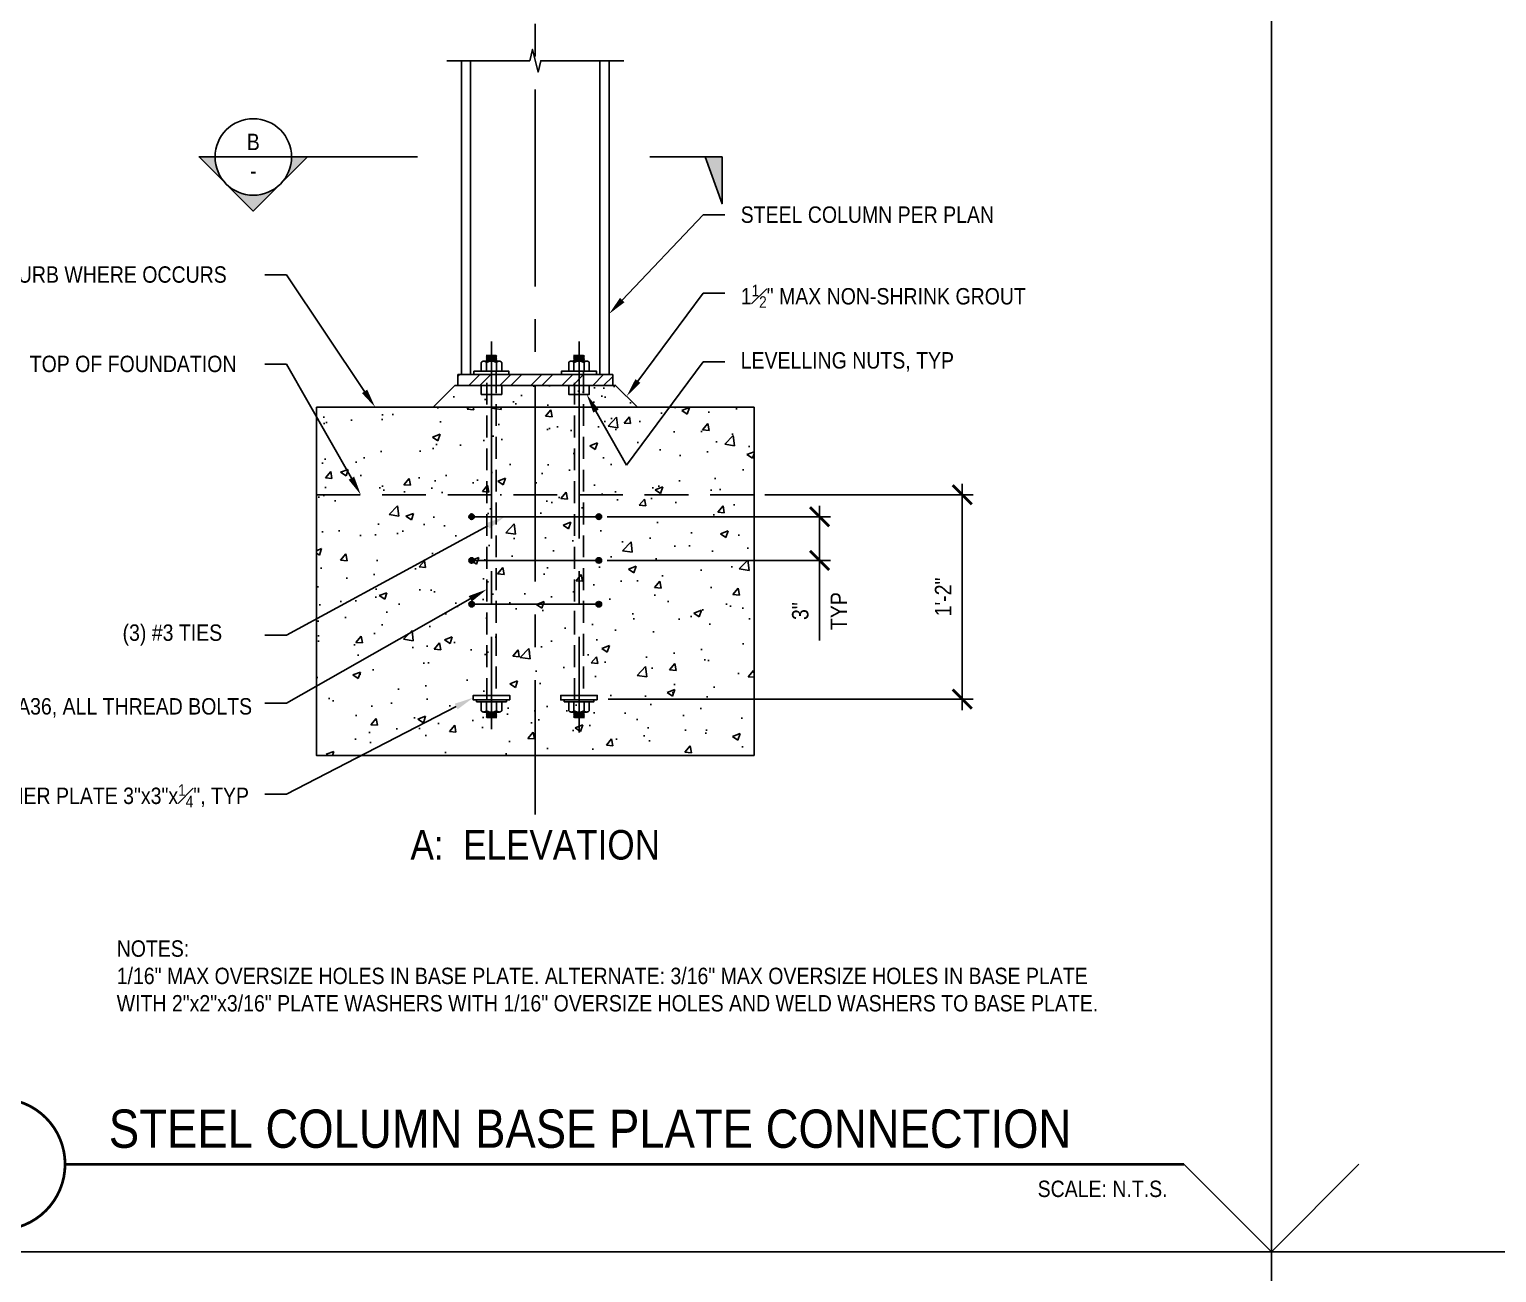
# Model space of a CAD drawing. Header units: inches. Extents: x -16404 to 14624, y -1591 to 16152.
# Drawn here: x -8534.3 to -8433.7, y 8134.6 to 8219.8 of the extents above; entities that cross this region are included whole.
import ezdxf
from ezdxf import colors
from ezdxf.entities.mleader import LeaderData, LeaderLine
from ezdxf.enums import TextEntityAlignment as Align
from ezdxf.math import Vec2, Vec3

# ---------------------------------------------------------------- set-up
doc = ezdxf.new("R2010")
doc.units = ezdxf.units.IN
doc.header["$LTSCALE"] = 24
doc.header["$MEASUREMENT"] = 0
for name, pattern in [('CENTER2', [1.125, 0.75, -0.125, 0.125, -0.125]), ('DASHED2', [0.375, 0.25, -0.125]), ('HIDDEN2', [0.1875, 0.125, -0.0625]), ('HIDDEN4', [0.09375, 0.0625, -0.03125]), ('PHANTOM2', [1.25, 0.625, -0.125, 0.125, -0.125, 0.125, -0.125])]:
    doc.linetypes.add(name, pattern=pattern)
doc.layers.get('0').update_dxf_attribs({"linetype": 'CONTINUOUS'})
doc.layers.get('DefPoints').update_dxf_attribs({"color": 251, "linetype": 'CONTINUOUS'})
for name, color, linetype in [('S-ANNO-DIMS', 2, 'CONTINUOUS'), ('S-ANNO-NOTE', 4, 'CONTINUOUS'), ('S-BOLT', 2, 'CONTINUOUS'), ('S-BREAK', 2, 'CONTINUOUS'), ('S-CONC', 4, 'CONTINUOUS'), ('S-DETL-SYMB', 4, 'CONTINUOUS'), ('S-DETL-SYMB @ 1', 4, 'CONTINUOUS'), ('S-GRID', 1, 'CENTER2'), ('S-REBAR', 7, 'CONTINUOUS'), ('S-STEEL', 4, 'CONTINUOUS')]:
    doc.layers.add(name, color=color, linetype=linetype)
doc.layers.add('S-ANNO-GRID-NONPLOT', color=251, linetype='CONTINUOUS', plot=False)
doc.layers.add('S-ANNO-NONPLOT', color=253, linetype='CONTINUOUS', plot=False)
doc.layers.add('S-HATCH1', color=1, linetype='CONTINUOUS', transparency=0.5)
doc.layers.add('S-HATCH2', color=2, linetype='CONTINUOUS', transparency=0.5)
doc.styles.add('Arial', font='arial.ttf', dxfattribs={"width": 0.85})
doc.dimstyles.new('DIM-12_Se', dxfattribs={"dimscale": 12, "dimtxt": 0.09375, "dimasz": 0.109375, "dimexe": 0.0625, "dimexo": 0.0625, "dimgap": 0.0625, "dimtad": 1, "dimdec": 4, "dimzin": 11, "dimdsep": 46, "dimlunit": 4, "dimtxsty": 'Arial', "dimblk": 'ARCHTICK', "dimcen": 0.125, "dimdle": 0.0625, "dimclrd": 256, "dimclre": 256, "dimclrt": 4, "dimadec": 0, "dimazin": 0, "dimtfac": 0.75, "dimtdec": 4, "dimtmove": 0, "dimatfit": 3, "dimfxl": 1, "dimfrac": 1, "dimtolj": 1, "dimtzin": 0, "dimarcsym": 0})

# ---------------------------------------------------------------- blocks, each defined once
blk = doc.blocks.new('Se_24x36_DETAILS_GRID')
for p, q in [((7.767424906270946, 23.00000000000006), (15.53484981254189, 23.00000000000005)), ((15.53484981254189, 23.00000000000006), (23.30227471881284, 23.00000000000005)), ((15.53484981254195, 15.33333333333345), (15.53484981254195, 23.00000000000012)), ((15.53484981254195, 1.039168751049147e-13), (15.53484981254195, 7.666666666666777)), ((15.53484981254195, 5.68e-14), (16.034849812564, 0.500000000022217)), ((7.76742490627095, 6.039613253960852e-14), (15.5348498125419, 5.684341886080801e-14)), ((15.53484981254189, 6.039613253960852e-14), (23.30227471881284, 5.684341886080801e-14))]:
    blk.add_line(p, q)
at = {"linetype": 'DASHED2', "ltscale": 0.5}
blk.add_line((15.53484981254189, 5.599999999999999e-14), (15.03484981251985, 0.5000000000222162), dxfattribs=at)
blk = doc.blocks.new('NUT-SM-THREADS-new')
for p, q in [((0.3920939212857775, 1.4375), (-0.4996529062827904, 1.4375)), ((-0.4996529062827904, 1.4375), (-0.3913997308100079, 1.375)), ((-0.4996529062827904, 1.3125), (-0.3913997308100079, 1.375)), ((-0.3913997262834528, 1.375), (0.3920939259960505, 1.312499999809916)), ((0.5003470937172096, 1.375000000088221), (-0.08740507297898148, 1.411734510455062)), ((0.3920939156087115, 1.437499996723091), (0.3920939212857775, 1.4375)), ((0.3920939118252136, 1.437499996723091), (0.500347087297996, 1.374999996723091)), ((0.3920939156087115, 1.312499996723091), (0.500347091081494, 1.374999996723091)), ((-0.9378470937163002, 0.812500000003638), (-0.9378470937163002, 0)), ((-0.9378470937163002, 0), (-0.84375, 0)), ((-0.84375, 0), (0.84375, 0)), ((-0.7029514531413952, 0.937500250969606), (0.7043398280075053, 0.937500250969606)), ((0.5003470937172096, 1.250000000088221), (-0.4996529062827904, 1.3125)), ((-0.4996529062827904, 1.3125), (-0.3913997308100079, 1.25)), ((-0.4996529062827904, 1.1875), (-0.3913997308100079, 1.25)), ((0.5003470937172096, 1.125000000088221), (-0.4996529062827904, 1.1875)), ((-0.4996529062827904, 1.1875), (-0.3913997308100079, 1.125)), ((-0.4996529062827904, 1.0625), (-0.3913997308100079, 1.125)), ((0.5003470937172096, 1.000000000088221), (-0.4996529062827904, 1.0625)), ((-0.4996529062827904, 1.0625), (-0.3913997308100079, 1)), ((-0.4996529062827904, 0.9375), (-0.3913997308100079, 1)), ((-0.46875, 0.812500000003638), (-0.46875, 0)), ((-0.3913997262834528, 1.25), (0.3920939259960505, 1.187499999809916)), ((-0.3913997262834528, 1.125), (0.3920939259960505, 1.062499999809916)), ((-0.3913997262834528, 1), (0.3920939236040795, 0.9375)), ((0.3920939118252136, 1.312499996723091), (0.500347087297996, 1.249999996723091)), ((0.3920939156087115, 1.187499996723091), (0.500347091081494, 1.249999996723091)), ((0.3920939118252136, 1.187499996723091), (0.500347087297996, 1.124999996723091)), ((0.3920939156087115, 1.062499996723091), (0.500347091081494, 1.124999996723091)), ((0.3920939118243041, 1.062499996723091), (0.500347087297996, 0.9999999967230906)), ((0.3920939212857775, 0.9375), (0.500347091081494, 0.9999999967230906)), ((0.4694441874335098, 0.8125000000009095), (0.4694441874335098, 0)), ((0.84375, 0), (0.9385412811507194, 0)), ((0.9385412811507194, 0.812499999998181), (0.9385412811507194, 0))]:
    blk.add_line(p, q)
for centre, radius, start, end in [((-0.7032985468586048, 0.6549489658573293), 0.2825514983024169, 33.89006155980368, 146.1099384401963), ((0.0003470937172096455, -0.005208333333030168), 0.9427083333333729, 60.158275835308, 119.841724164692), ((0.7039927342921146, 0.6549489658573293), 0.2825514983024366, 33.89006155980368, 146.1099384401963)]:
    blk.add_arc(centre, radius, start, end)
blk = doc.blocks.new('NUT-w-WASHER-sm-new')
blk.add_lwpolyline([(1.364970990248366, 0.1719999999995707), (-1.364970990250185, 0.1719999999995707), (-1.364970990250185, -4.547473508864641e-13), (1.364970990248366, -4.547473508864641e-13)], close=True)
blk.add_blockref('NUT-SM-THREADS-new', (-9.094947017729282e-13, 0.1719999999995707))
blk = doc.blocks.new('_ARCHTICK')
at = {"color": 0, "linetype": 'ByBlock', "const_width": 0.15}
blk.add_lwpolyline([(-0.5, -0.5), (0.5, 0.5)], dxfattribs=at)
blk = doc.blocks.new('*D907')
at = {"layer": 'DefPoints', "color": 0, "transparency": 16777216}
for p in [(-8484.588322697655, 8187.899014931307), (-8470.311720912643, 8187.899014931307), (-8495.338322697651, 8173.895014931304)]:
    blk.add_point(p, dxfattribs=at)
at = {"layer": 'S-ANNO-DIMS', "lineweight": -2, "transparency": 16777216}
for p, q in [((-8470.311720912643, 8173.145014931304), (-8470.311720912643, 8188.649014931307)), ((-8483.838322697655, 8187.899014931307), (-8469.561720912643, 8187.899014931307)), ((-8494.588322697651, 8173.895014931304), (-8469.561720912643, 8173.895014931304))]:
    blk.add_line(p, q, dxfattribs=at)
at = {"layer": 'S-ANNO-DIMS', "lineweight": -2, "transparency": 16777216, "xscale": 1.3125, "yscale": 1.3125, "zscale": 1.3125}
for p, rotation in [((-8470.311720912643, 8187.899014931307), 90), ((-8470.311720912643, 8173.895014931304), 270)]:
    blk.add_blockref('_ARCHTICK', p, dxfattribs=dict(at, rotation=rotation))
at = {"layer": 'S-ANNO-DIMS', "color": 4, "transparency": 16777216, "insert": (-8471.62652309545, 8180.897014931306), "char_height": 1.125, "attachment_point": 5, "rotation": 90, "style": 'Arial'}
blk.add_mtext('\\A1;1\'-2"', dxfattribs=at)
blk = doc.blocks.new('*U906')
at = {"layer": 'S-DETL-SYMB'}
h = blk.add_hatch(color=4, dxfattribs=at)
edge = h.paths.add_edge_path()
edge.add_line((0.218663801303615, -5.81337673476845e-16), (0.3092373134036278, -6.014490331877649e-16))
edge.add_line((0.3092373134036278, -6.014490331877649e-16), (-1.665334536937735e-16, -0.3092373134036283))
edge.add_line((-1.57512942981573e-16, -0.3092373134036283), (-0.309237313403628, -3.33066907387547e-16))
edge.add_line((-0.309237313403628, -3.087501034322182e-16), (-0.2186638013036148, -1.734914875531645e-16))
edge.add_arc((5.551115123125795e-17, -2.438935077423713e-16), 0.2186638013036149, 180, 359.9999999999999)
at = {"layer": 'S-DETL-SYMB', "color": 2, "linetype": 'PHANTOM2'}
for p, q in [((2.265532744806545, 2.529630182512979e-16), (2.678313569222079, -1.081664271241639e-17)), ((0.3124999999999999, -7.91033905045424e-16), (0.9390087243982637, -1.086470370345272e-15))]:
    blk.add_line(p, q, dxfattribs=at)
at = {"layer": 'S-DETL-SYMB'}
blk.add_line((-0.218663801303615, -2.553819195925602e-16), (0.2186638013036148, -4.107518951825337e-16), dxfattribs=at)
blk.add_lwpolyline([(2.582378615927378, 3.815723983458412e-17), (2.678313569222079, -0.267212821974077), (2.678313569222079, 1.685540103176058e-17)], close=True, dxfattribs=at)
blk.add_lwpolyline([(0.218663801303615, -5.81337673476845e-16), (0.3092373134036278, -6.014490331877649e-16), (-1.57512942981573e-16, -0.3092373134036283), (-0.309237313403628, -3.087501034322182e-16), (-0.2186638013036148, -1.734914875531645e-16, 0.9999999999999994)], format="xyb", close=True, dxfattribs=at)
blk.add_circle((-5.551115123125783e-17, -2.553819195925602e-16), 0.2186638013036149, dxfattribs=at)
blk.add_solid([(2.678313569222079, -0.267212821974077), (2.582378615927378, 3.815723983458412e-17), (2.678313569222079, 1.685540103176058e-17)], dxfattribs=at)
at = {"layer": 'S-DETL-SYMB', "style": 'Arial', "width": 0.85, "flags": 8}
blk.add_attdef('VIEWNUMBER', text='', height=0.09375, dxfattribs=at).set_placement((5.551115123125783e-16, 0.01084026003146799), align=Align.BOTTOM_CENTER)
blk.add_attdef('SHEETNUMBER', text='', height=0.09375, dxfattribs=at).set_placement((-5.551115123125783e-17, -0.03245903127293237), align=Align.TOP_CENTER)
blk = doc.blocks.new('*U209')
h = blk.add_hatch(color=256)
h.dxf.hatch_style = 1
h.paths.add_polyline_path([(0.1875, 1.249000902703301e-16, 1), (-0.1875, 1.249000902703301e-16, 1)])
blk.add_circle((0, 1.266348137463069e-16), 0.1875)
blk = doc.blocks.new('*D908')
at = {"layer": 'DefPoints', "color": 0, "transparency": 16777216}
for p in [(-8495.41517727937, 8186.399014931307), (-8495.41517727937, 8183.399014931307), (-8480.089411189401, 8183.399014931307)]:
    blk.add_point(p, dxfattribs=at)
at = {"layer": 'S-ANNO-DIMS', "lineweight": -2, "transparency": 16777216}
for p, q in [((-8480.089411189401, 8187.149014931307), (-8480.089411189401, 8183.399014931307)), ((-8494.66517727937, 8186.399014931307), (-8479.339411189401, 8186.399014931307)), ((-8494.66517727937, 8183.399014931307), (-8479.339411189401, 8183.399014931307)), ((-8480.089411189401, 8183.399014931307), (-8480.089411189401, 8177.921277891738))]:
    blk.add_line(p, q, dxfattribs=at)
at = {"layer": 'S-ANNO-DIMS', "lineweight": -2, "transparency": 16777216, "xscale": 1.3125, "yscale": 1.3125, "zscale": 1.3125}
for p, rotation in [((-8480.089411189401, 8186.399014931307), 90), ((-8480.089411189401, 8183.399014931307), 270)]:
    blk.add_blockref('_ARCHTICK', p, dxfattribs=dict(at, rotation=rotation))
at = {"layer": 'S-ANNO-DIMS', "color": 4, "transparency": 16777216, "char_height": 1.125, "attachment_point": 5, "rotation": 90, "style": 'Arial'}
for s, insert in [('\\A1;3"', (-8481.41418949772, 8179.925622195968)), ('\\A1;TYP', (-8478.776911189398, 8179.925622195968))]:
    blk.add_mtext(s, dxfattribs=dict(at, insert=insert))
blk = doc.blocks.new('*U335')
at = {"const_width": 0.1875}
for points in [[(-4.5, 1.2e-15, -1), (4.5, 0, 3.732050807568882)], [(-4.5, 0, 1), (4.5, 0, -3.732050807568882)]]:
    blk.add_lwpolyline(points, format="xyb", dxfattribs=at)
blk.add_lwpolyline([(4.5, 0), (81.20909887472403, 0)], dxfattribs=at)
blk.add_circle((0, 0), 4.5)
at = {"style": 'Arial', "width": 0.85}
for tag, p in [('DWG_TITLE_1', (7.5, 6.1875)), ('DWG_TITLE_2', (7.5, 2.4375))]:
    blk.add_attdef(tag, text='', height=2.625, dxfattribs=at).set_placement(p, align=Align.MIDDLE_LEFT)
blk.add_attdef('#', text='', height=3, dxfattribs=at).set_placement((0, 0), align=Align.MIDDLE_CENTER)
blk.add_attdef('SCALE', text='', height=1.125, dxfattribs=at).set_placement((80.08409887472403, -1.125), align=Align.TOP_RIGHT)

msp = doc.modelspace()

# ---------------------------------------------------------------- hatches: boundary and pattern name
at = {"layer": 'S-HATCH1'}
h = msp.add_hatch(dxfattribs=at)
h.set_pattern_fill('STEEL', color=256, scale=12, angle=2.387225452037476e-15, style=0)
h.set_pattern_definition([(45, (-12217.27578575813, 6496.763779808701), (-1.060660171779821, 1.060660171779821), []), (45, (-12217.27578575812, 6497.513779808701), (-1.060660171779821, 1.060660171779821), [])])
h.paths.add_polyline_path([(-8504.900822697644, 8196.149003442668), (-8494.275822697644, 8196.149003442673), (-8494.275822697644, 8195.399003442673), (-8504.900822697644, 8195.399003442668)])
at = {"layer": 'S-HATCH2'}
h = msp.add_hatch(dxfattribs=at)
h.set_pattern_fill('AR-SAND', color=256, scale=1.3125, angle=30, style=0)
h.set_pattern_definition([(67.5, (-12217.27578575813, 6493.614811122882), (-1.336080024430187, 2.14880092025323), [0, -1.995, 0, -2.23125, 0, -2.1328125]), (37.49999999999999, (-12217.27578575813, 6493.614811122882), (0.1595981010394403, 4.369231831535963), [0, -1.07625, 0, -1.798125, 0, -0.6890625]), (357.4999999999999, (-12218.67387551936, 6492.807623622883), (3.536001572902155, 2.050088007187678), [0, -0.65625, 0, -2.3625, 0, -3.084375]), (347.5, (-12218.67387551936, 6492.807623622883), (2.840964294111221, 2.970387837112586), [0, -0.328125, 0, -1.54875, 0, -1.771875])])
h.paths.add_polyline_path([(-8506.596017697706, 8193.899003442675), (-8505.096017697706, 8195.399003442675), (-8494.080627697593, 8195.399003442675), (-8492.580627697589, 8193.899003442673)])
h = msp.add_hatch(dxfattribs=at)
h.set_pattern_fill('AR-CONC', color=256, scale=0.75, angle=2.387225452037476e-15, style=0)
h.set_pattern_definition([(49.99999999999999, (-12119.79379680659, 3004.083930856708), (5.379451369505651, -0.4706410123694631), [0.5624999999999999, -6.187499999999999]), (355, (-12119.79379680659, 3004.083930856708), (-1.0406350020975, 5.641441002750089), [0.4499999999999999, -4.949999999999998]), (100.45144446, (-12119.34550919909, 3004.044710776707), (4.33881635045334, 5.170799932264722), [0.4780514399999991, -5.258565839999984]), (46.18420000000002, (-12119.79379680659, 3005.583930856708), (8.004309980036792, -1.241394605948074), [0.8437499999999982, -9.281249999999972]), (96.63563548999993, (-12119.12677121909, 3005.480481054208), (7.009964592556713, 7.305889505809128), [0.7170775649999999, -7.887853199999997]), (351.1841639899999, (-12119.79379680659, 3005.583930856708), (7.009964587910798, 7.305889502024926), [0.6749999999999977, -7.425000007499981]), (21, (-12119.04379680659, 3005.208930856708), (4.476802890888463, -3.019641679990041), [0.5624999999999999, -6.187499999999999]), (326, (-12119.04379680659, 3005.208930856708), (1.824864989411863, 5.438625337851398), [0.4499999999999999, -4.949999999999998]), (71.45144474, (-12118.67072990159, 3004.957294051706), (6.301667825474784, 2.418983646047653), [0.478051425, -5.258565839999997]), (37.50000000000001, (-12119.79379680659, 3004.083930856708), (0.0911989148796799, 2.496703903734836), [0, -4.89, 0, -5.025, 0, -4.96875]), (7.500000000000001, (-12119.79379680659, 3004.083930856708), (1.973021530816115, 2.958087839117702), [0, -2.864999999999999, 0, -4.777499999999999, 0, -1.89375]), (327.4999999999999, (-12121.46629680659, 3004.083930856708), (4.003668271293067, -0.169161538007848), [0, -1.875, 0, -5.849999999999999, 0, -7.762499999999998]), (317.4999999999999, (-12122.21629680659, 3004.083930856708), (4.373896270067896, 0.7507873674923832), [0, -2.4375, 0, -3.885, 0, -5.512499999999999])])
h.paths.add_polyline_path([(-8514.588322697648, 8193.899014931303), (-8484.588322697648, 8193.899014931303), (-8484.588322697648, 8170.029573480209), (-8514.588322697648, 8170.029573480209)])

# ---------------------------------------------------------------- linework, layer by layer
at = {"layer": 'S-ANNO-DIMS'}
for points in [[(-8503.291968338222, 8195.399003442675), (-8501.884677057073, 8195.399003442675), (-8501.884677057073, 8194.789628442675), (-8503.291968338222, 8194.789628442675)], [(-8497.291968338219, 8195.399003442672), (-8495.884677057069, 8195.399003442672), (-8495.884677057069, 8194.789628442672), (-8497.291968338219, 8194.789628442672)]]:
    msp.add_lwpolyline(points, close=True, dxfattribs=at)
at = {"layer": 'S-ANNO-NONPLOT'}
msp.add_lwpolyline([(-8514.588322697648, 8193.899014931303), (-8484.588322697648, 8193.899014931303), (-8484.588322697648, 8170.029573480209), (-8514.588322697648, 8170.029573480209)], close=True, dxfattribs=at)
at = {"layer": 'S-BOLT'}
for points in [[(-8503.788322697645, 8196.149014931303), (-8503.788322697648, 8196.370465013693), (-8501.388322697654, 8196.370465013693), (-8501.38832269765, 8196.149014931303)], [(-8497.788322697641, 8196.1490149313), (-8497.788322697645, 8196.37046501369), (-8495.38832269765, 8196.37046501369), (-8495.388322697647, 8196.1490149313)]]:
    msp.add_lwpolyline(points, dxfattribs=at)
at = {"layer": 'S-BOLT', "linetype": 'HIDDEN4'}
msp.add_lwpolyline([(-8502.90371703298, 8173.832514931306), (-8502.90371703298, 8196.370465013693), (-8502.272928362323, 8196.370465013693), (-8502.272928362323, 8173.832514931306)], close=True, dxfattribs=at)
msp.add_lwpolyline([(-8496.903717032972, 8173.832514931306), (-8496.903717032972, 8196.37046501369), (-8496.27292836232, 8196.37046501369), (-8496.27292836232, 8173.832514931306)], dxfattribs=at)
at = {"layer": 'S-BREAK'}
msp.add_lwpolyline([(-8493.525822697648, 8217.659223309856), (-8499.209745507243, 8217.659223309856), (-8499.399032289588, 8216.880872116912), (-8499.777605854291, 8218.437574502805), (-8499.966892636643, 8217.659223309856), (-8505.650822697648, 8217.659237488879)], dxfattribs=at)
at = {"layer": 'S-CONC'}
msp.add_line((-8484.588322697648, 8193.899014931303), (-8514.588322697648, 8193.899014931303), dxfattribs=at)
at = {"layer": 'S-CONC', "color": 2, "linetype": 'HIDDEN2'}
msp.add_line((-8484.588322697651, 8187.899014931303), (-8514.588322697651, 8187.899014931303), dxfattribs=at)
at = {"layer": 'S-GRID', "color": 1, "linetype": 'CENTER2', "ltscale": 0.75}
for p, q in [((-8499.588322697658, 8256.195384993982), (-8499.588322697658, 8165.971911688453)), ((-8502.588322697648, 8198.405723791864), (-8502.588322697648, 8171.837620806145)), ((-8496.588322697644, 8198.40572379186), (-8496.588322697644, 8171.591620806143))]:
    msp.add_line(p, q, dxfattribs=at)
at = {"layer": 'S-HATCH2'}
msp.add_lwpolyline([(-8506.596017697706, 8193.899003442675), (-8505.096017697706, 8195.399003442675), (-8494.080627697593, 8195.399003442675), (-8492.580627697589, 8193.899003442673)], close=True, dxfattribs=at)
at = {"layer": 'S-REBAR'}
for p, q in [((-8503.948968115928, 8186.399014931303), (-8495.227677279367, 8186.399014931303)), ((-8503.948968115928, 8183.399014931303), (-8495.227677279367, 8183.399014931303)), ((-8503.948968115928, 8180.399014931303), (-8495.227677279367, 8180.399014931303))]:
    msp.add_line(p, q, dxfattribs=at)
at = {"layer": 'S-STEEL'}
for points in [[(-8504.025822697644, 8196.149003442675), (-8504.650822697644, 8196.149003442673), (-8504.650822697648, 8217.659202033254), (-8504.025822697648, 8217.659202033254)], [(-8494.525822697644, 8196.149003442675), (-8495.150822697644, 8196.149003442675), (-8495.150822697648, 8217.659202033254), (-8494.525822697648, 8217.659202033254)], [(-8504.900822697644, 8196.149003442668), (-8494.275822697644, 8196.149003442673), (-8494.275822697644, 8195.399003442673), (-8504.900822697644, 8195.399003442668)], [(-8501.338322697651, 8173.832514931304), (-8503.838322697651, 8173.832514931304), (-8503.838322697651, 8174.145014931304), (-8501.338322697651, 8174.145014931304)], [(-8495.338322697648, 8173.832514931304), (-8497.838322697648, 8173.832514931304), (-8497.838322697644, 8174.145014931304), (-8495.338322697644, 8174.145014931304)]]:
    msp.add_lwpolyline(points, close=True, dxfattribs=at)

# ---------------------------------------------------------------- block references
at = {"layer": 'S-ANNO-GRID-NONPLOT', "xscale": 12, "yscale": 12, "zscale": 12}
for p in [(-8635.531402634188, 8135.999999999996), (-8635.531402634188, 7859.999999999996)]:
    msp.add_blockref('Se_24x36_DETAILS_GRID', p, dxfattribs=at)
at = {"layer": 'S-ANNO-NOTE'}
msp.add_blockref('*U335', (-8536.322303758672, 8142.000000000264), dxfattribs=at).add_auto_attribs({'#': '-', 'DWG_TITLE_2': 'STEEL COLUMN BASE PLATE CONNECTION', 'SCALE': 'SCALE: N.T.S.'})
at = {"layer": 'S-BOLT', "xscale": 0.75, "yscale": 0.75, "zscale": 0.75}
for p in [(-8502.588322697648, 8196.370465013693), (-8496.588322697648, 8196.37046501369)]:
    msp.add_blockref('NUT-SM-THREADS-new', p, dxfattribs=at)
at = {"layer": 'S-BOLT', "xscale": 0.75, "yscale": 0.75, "zscale": 0.75, "rotation": 180}
for p in [(-8502.588322697651, 8173.836514931305), (-8496.588322697648, 8173.836514931305)]:
    msp.add_blockref('NUT-w-WASHER-sm-new', p, dxfattribs=at)
at = {"layer": 'S-DETL-SYMB @ 1', "xscale": 12, "yscale": 12, "zscale": 12}
msp.add_blockref('*U906', (-8518.918927390423, 8211.06702738249), dxfattribs=at).add_auto_attribs({'VIEWNUMBER': 'B', 'SHEETNUMBER': '-'})
at = {"layer": 'S-REBAR', "linetype": 'ByBlock', "xscale": -1, "rotation": 90}
for p in [(-8503.948968115928, 8186.399014931303), (-8495.227677279367, 8186.399014931303), (-8503.948968115928, 8183.399014931303), (-8495.227677279367, 8183.399014931303), (-8503.948968115928, 8180.399014931303), (-8495.227677279367, 8180.399014931303)]:
    msp.add_blockref('*U209', p, dxfattribs=at)

# ---------------------------------------------------------------- texts
at = {"layer": 'S-ANNO-NOTE', "color": 6, "insert": (-8499.588322697648, 8162.862140148518), "char_height": 2.024999999999999, "width": 31.08006526517906, "attachment_point": 8, "style": 'Arial'}
msp.add_mtext('A:  ELEVATION', dxfattribs=at)
at = {"layer": 'S-ANNO-NOTE', "insert": (-8528.28253967376, 8152.45906771804), "char_height": 1.125, "width": 68.93943934958541, "attachment_point": 7, "style": 'Arial'}
msp.add_mtext('NOTES:\\P1/16" MAX OVERSIZE HOLES IN BASE PLATE. ALTERNATE: 3/16" MAX OVERSIZE HOLES IN BASE PLATE WITH 2"x2"x3/16" PLATE WASHERS WITH 1/16" OVERSIZE HOLES AND WELD WASHERS TO BASE PLATE.', dxfattribs=at)

# ---------------------------------------------------------------- dimensions: what is measured, and where the dimension line sits
at = {"layer": 'S-ANNO-DIMS'}
dim = msp.add_linear_dim(base=(-8470.311720912643, 8187.899014931307), p1=(-8495.338322697648, 8173.8950149313), p2=(-8484.588322697651, 8187.899014931303), angle=90, dimstyle='DIM-12_Se', dxfattribs=at)
dim.commit()
dim.dimension.update_dxf_attribs({"geometry": '*D907', "text_midpoint": (-8471.62652309545, 8180.897014931306)})
dim = msp.add_linear_dim(base=(-8480.089411189401, 8183.399014931307), p1=(-8495.415177279367, 8186.399014931303), p2=(-8495.415177279367, 8183.399014931303), angle=90, text='<>\\XTYP', dimstyle='DIM-12_Se', dxfattribs=at)
dim.commit()
dim.dimension.update_dxf_attribs({"geometry": '*D908', "text_midpoint": (-8480.089411189398, 8179.925622195968), "dimtype": 160})

# ---------------------------------------------------------------- leaders
at = {"layer": 'S-ANNO-NOTE'}
ml = msp.add_multileader_mtext('Standard', dxfattribs=at)
ml.set_content('STEEL COLUMN PER PLAN', color=4, style='Arial')
ml.set_leader_properties(color=2)
ml.build(insert=Vec2(0, 0))
ml.multileader.update_dxf_attribs({"dogleg_length": 0.1250000000000006, "arrow_head_size": 1.3125, "scale": 12})
ctx = ml.context
ctx.base_point, ctx.scale, ctx.char_height, ctx.arrow_head_size, ctx.landing_gap_size, ctx.plane_origin, ctx.plane_x_axis, ctx.plane_y_axis = Vec3(-8486.582753204773, 8207.10205279238), 12, 1.125, 1.3125, 1.08, Vec3(-8520.134737772947, 8499.607371810283), Vec3(1, 4.166494412546394e-17), Vec3(-4.166494412546394e-17, 1)
notes = []
notes.append((ctx, [(0, (1, 1, 0), (-8488.082753204773, 8207.10205279238), (1, 4.166494412532912e-17, -9.578458878020213e-43), 1.500000000000007, [(0, [(-8494.525822697644, 8200.301667969376)], 0, [])])]))
ctx.mtext.insert, ctx.mtext.text_direction, ctx.mtext.rotation, ctx.mtext.width, ctx.mtext.flow_direction = Vec3(-8485.502753204772, 8207.674145220753), Vec3(1, 4.166494412546394e-17), 4.166494412546394e-17, 18.32469814161959, 5
ml = msp.add_multileader_mtext('Standard', dxfattribs=at)
ml.set_content('\\A1;TOP OF CURB WHERE OCCURS', color=4, style='Arial')
ml.set_leader_properties(color=2)
ml.build(insert=Vec2(0, 0))
ml.multileader.update_dxf_attribs({"dogleg_length": 0.1250000000000006, "arrow_head_size": 1.3125, "scale": 12})
ctx = ml.context
ctx.base_point, ctx.scale, ctx.char_height, ctx.arrow_head_size, ctx.landing_gap_size, ctx.plane_origin, ctx.plane_x_axis, ctx.plane_y_axis = Vec3(-8534.665485581852, 8202.995024406413), 12, 1.125, 1.3125, 1.08, Vec3(-8483.11694282225, 8495.50034342432), Vec3(1, 4.166494412546394e-17), Vec3(-4.166494412546394e-17, 1)
ctx.text_align_type = 2
notes.append((ctx, [(0, (1, 1, 0), (-8516.636296461798, 8202.995024406413), (-1, -4.166494412479058e-17, 2.870910228785456e-42), 1.500000000000007, [(0, [(-8510.558116508262, 8193.899014931301)], 0, [])])]))
ctx.mtext.insert, ctx.mtext.text_direction, ctx.mtext.rotation, ctx.mtext.width, ctx.mtext.alignment, ctx.mtext.flow_direction = Vec3(-8520.739071627457, 8203.56711683479), Vec3(1, 4.166494412546394e-17), 4.166494412546394e-17, 17.95802446458038, 3, 5
ml = msp.add_multileader_mtext('Standard', dxfattribs=at)
ml.set_content('\\A1;1{\\H0.7x;\\S1#2;\\H1.4286x;" MAX NON-SHRINK GROUT}', color=4, style='Arial')
ml.set_leader_properties(color=2)
ml.build(insert=Vec2(0, 0))
ml.multileader.update_dxf_attribs({"dogleg_length": 0.1250000000000006, "arrow_head_size": 1.3125, "scale": 12})
ctx = ml.context
ctx.base_point, ctx.scale, ctx.char_height, ctx.arrow_head_size, ctx.landing_gap_size, ctx.plane_origin, ctx.plane_x_axis, ctx.plane_y_axis = Vec3(-8486.582753204773, 8201.729439661085), 12, 1.125, 1.3125, 1.08, Vec3(-8520.134737772947, 8494.23475867899), Vec3(1, 4.166494412546394e-17), Vec3(-4.166494412546394e-17, 1)
notes.append((ctx, [(0, (1, 1, 0), (-8488.082753204773, 8201.729439661085), (1, 4.166494412532912e-17, -9.578458878020213e-43), 1.500000000000007, [(0, [(-8493.330627697589, 8194.649003442673)], 0, [])])]))
ctx.mtext.insert, ctx.mtext.text_direction, ctx.mtext.rotation, ctx.mtext.width, ctx.mtext.flow_direction = Vec3(-8485.502753204773, 8202.301532281308), Vec3(1, 4.166494412546394e-17), 4.166494412546394e-17, 19.40917767941755, 5
ml = msp.add_multileader_mtext('Standard', dxfattribs=at)
ml.set_content('\\A1;LEVELLING NUTS, TYP', color=4, style='Arial')
ml.set_leader_properties(color=2)
ml.build(insert=Vec2(0, 0))
ml.multileader.update_dxf_attribs({"dogleg_length": 0.1250000000000006, "arrow_head_size": 1.3125, "scale": 12})
ctx = ml.context
ctx.base_point, ctx.scale, ctx.char_height, ctx.arrow_head_size, ctx.landing_gap_size, ctx.plane_origin, ctx.plane_x_axis, ctx.plane_y_axis = Vec3(-8486.582753204773, 8197.007928392195), 12, 1.125, 1.3125, 1.08, Vec3(-8520.134737772947, 8489.5132474101), Vec3(1, 4.166494412546394e-17), Vec3(-4.166494412546394e-17, 1)
notes.append((ctx, [(0, (1, 1, 0), (-8488.082753204773, 8197.007928392195), (1, 4.166494412532912e-17, -9.578458878020213e-43), 1.500000000000007, [(0, [(-8496.067796666684, 8194.789628442672), (-8493.330627697589, 8189.927492173783)], 0, [])])]))
ctx.mtext.insert, ctx.mtext.text_direction, ctx.mtext.rotation, ctx.mtext.width, ctx.mtext.flow_direction = Vec3(-8485.502753204773, 8197.681700561363), Vec3(1, 4.166494412546394e-17), 4.166494412546394e-17, 19.40917767941755, 5
ml = msp.add_multileader_mtext('Standard', dxfattribs=at)
ml.set_content('\\A1;TOP OF FOUNDATION', color=4, style='Arial')
ml.set_leader_properties(color=2)
ml.build(insert=Vec2(0, 0))
ml.multileader.update_dxf_attribs({"dogleg_length": 0.1250000000000006, "arrow_head_size": 1.3125, "scale": 12})
ctx = ml.context
ctx.base_point, ctx.scale, ctx.char_height, ctx.arrow_head_size, ctx.landing_gap_size, ctx.plane_origin, ctx.plane_x_axis, ctx.plane_y_axis = Vec3(-8534.33021102524, 8196.867804479381), 12, 1.125, 1.3125, 1.08, Vec3(-8483.116942822253, 8489.37312349729), Vec3(1, 4.166494412546394e-17), Vec3(-4.166494412546394e-17, 1)
ctx.text_align_type = 2
notes.append((ctx, [(0, (1, 1, 0), (-8516.636296461802, 8196.867804479381), (-1, -4.166494412479058e-17, 2.870910228785456e-42), 1.500000000000007, [(0, [(-8511.544975633195, 8187.899014931301)], 0, [])])]))
ctx.mtext.insert, ctx.mtext.text_direction, ctx.mtext.rotation, ctx.mtext.width, ctx.mtext.alignment, ctx.mtext.flow_direction = Vec3(-8520.072560469791, 8197.439896907756), Vec3(1, 4.166494412546394e-17), 4.166494412546394e-17, 24.22904452186776, 3, 5
ml = msp.add_multileader_mtext('Standard', dxfattribs=at)
ml.set_content('HSS COLUMN PER PLAN', color=4, style='Arial')
ml.set_leader_properties(color=2)
ml.build(insert=Vec2(0, 0))
ml.multileader.update_dxf_attribs({"dogleg_length": 0.36, "arrow_head_size": 1.3125, "scale": 12})
ctx = ml.context
ctx.base_point, ctx.scale, ctx.char_height, ctx.arrow_head_size, ctx.landing_gap_size, ctx.plane_origin = Vec3(-8576.754586301511, 8196.908286470109), 12, 1.125, 1.3125, 1.08, Vec3(-8610.306570869685, 8489.413605488016)
notes.append((ctx, [(0, (1, 1, 0), (-8578.254586301511, 8196.908286470109), (1, 0), 1.500000000000008, [(0, [(-8587.260128128106, 8187.403321479707)], 0, [])])]))
ctx.mtext.insert, ctx.mtext.width, ctx.mtext.flow_direction = Vec3(-8575.67458630151, 8197.480378898486), 23.78576968235575, 5
ml = msp.add_multileader_mtext('Standard', dxfattribs=at)
ml.set_content('\\A1;1{\\H0.7x;\\S1#2;\\H1.4286x;" NON-SHRINK GROUT}', color=4, style='Arial')
ml.set_leader_properties(color=2)
ml.build(insert=Vec2(0, 0))
ml.multileader.update_dxf_attribs({"dogleg_length": 0.36, "arrow_head_size": 1.3125, "scale": 12})
ctx = ml.context
ctx.base_point, ctx.scale, ctx.char_height, ctx.arrow_head_size, ctx.landing_gap_size, ctx.plane_origin = Vec3(-8576.754586301511, 8187.143197290794), 12, 1.125, 1.3125, 1.08, Vec3(-8610.306570869685, 8479.6485163087)
notes.append((ctx, [(0, (1, 1, 0), (-8578.254586301511, 8187.143197290794), (1, 0), 1.500000000000008, [(0, [(-8583.502460794327, 8180.062761072384)], 0, [])])]))
ctx.mtext.insert, ctx.mtext.width, ctx.mtext.flow_direction = Vec3(-8575.67458630151, 8187.715289911019), 24.22904452186776, 5
ml = msp.add_multileader_mtext('Standard', dxfattribs=at)
ml.set_content('\\A1;(3) #3 TIES', color=4, style='Arial')
ml.set_leader_properties(color=2)
ml.build(insert=Vec2(0, 0))
ml.multileader.update_dxf_attribs({"dogleg_length": 0.1250000000000006, "arrow_head_size": 1.3125, "scale": 12})
ctx = ml.context
ctx.base_point, ctx.scale, ctx.char_height, ctx.arrow_head_size, ctx.landing_gap_size, ctx.plane_origin, ctx.plane_x_axis, ctx.plane_y_axis = Vec3(-8526.97569618895, 8178.285351590845), 12, 1.125, 1.3125, 1.08, Vec3(-8467.899674637734, 8476.583236564942), Vec3(1, 4.166494412546394e-17), Vec3(-4.166494412546394e-17, 1)
ctx.text_align_type = 2
notes.append((ctx, [(0, (1, 1, 0), (-8516.636296461802, 8178.285351590845), (-1, -4.166494412479058e-17, 2.870910228785456e-42), 1.500000000000007, [(0, [(-8501.687438401026, 8186.399014931303)], 0, [])])]))
ctx.mtext.insert, ctx.mtext.text_direction, ctx.mtext.rotation, ctx.mtext.width, ctx.mtext.alignment, ctx.mtext.flow_direction = Vec3(-8521.052075306081, 8179.013225056056), Vec3(1, 4.166494412546394e-17), 4.166494412546394e-17, 21.76196962996755, 3, 5
ml = msp.add_multileader_mtext('Standard', dxfattribs=at)
ml.set_content('\\A1; {\\H0.7x;\\S3#4;}"%%C {\\C256;F1154 STEEL, GRADE A36, ALL THREAD BOLTS}', color=4, style='Arial')
ml.set_leader_properties(color=2)
ml.build(insert=Vec2(0, 0))
ml.multileader.update_dxf_attribs({"dogleg_length": 0.1250000000000006, "arrow_head_size": 1.3125, "scale": 12})
ctx = ml.context
ctx.base_point, ctx.scale, ctx.char_height, ctx.arrow_head_size, ctx.landing_gap_size, ctx.plane_origin, ctx.plane_x_axis, ctx.plane_y_axis = Vec3(-8540.644873371757, 8173.612575068446), 12, 1.125, 1.3125, 1.08, Vec3(-8467.89967463773, 8471.910460042543), Vec3(1, 4.166494412546394e-17), Vec3(-4.166494412546394e-17, 1)
ctx.text_align_type = 2
notes.append((ctx, [(0, (1, 1, 0), (-8516.636296461798, 8173.612575068446), (-1, -4.166494412479058e-17, 2.870910228785456e-42), 1.500000000000007, [(0, [(-8502.903717032976, 8181.421539884672)], 0, [])])]))
ctx.mtext.insert, ctx.mtext.text_direction, ctx.mtext.rotation, ctx.mtext.width, ctx.mtext.alignment, ctx.mtext.flow_direction = Vec3(-8519.002005266124, 8174.184667496822), Vec3(1, 4.166494412546394e-17), 4.166494412546394e-17, 21.76196962996755, 3, 5
ml = msp.add_multileader_mtext('Standard', dxfattribs=at)
ml.set_content('\\A1;WASHER PLATE 3"x3"x{\\H0.7x;\\S1#4;\\H1.4286x;", TYP}', color=4, style='Arial')
ml.set_leader_properties(color=2)
ml.build(insert=Vec2(0, 0))
ml.multileader.update_dxf_attribs({"dogleg_length": 0.1250000000000006, "arrow_head_size": 1.3125, "scale": 12})
ctx = ml.context
ctx.base_point, ctx.scale, ctx.char_height, ctx.arrow_head_size, ctx.landing_gap_size, ctx.plane_origin, ctx.plane_x_axis, ctx.plane_y_axis = Vec3(-8539.661302526516, 8167.374612114345), 12, 1.125, 1.3125, 1.08, Vec3(-8479.554475712772, 8466.865028122013), Vec3(1, 4.166494412546394e-17), Vec3(-4.166494412546394e-17, 1)
ctx.text_align_type = 2
notes.append((ctx, [(0, (1, 1, 0), (-8516.636296461798, 8167.374612114345), (-1, -4.166494412479058e-17, 2.870910228785456e-42), 1.500000000000007, [(0, [(-8503.838322697651, 8173.988764931304)], 0, [])])]))
ctx.mtext.insert, ctx.mtext.text_direction, ctx.mtext.rotation, ctx.mtext.width, ctx.mtext.alignment, ctx.mtext.flow_direction = Vec3(-8519.216296461798, 8168.048386508955), Vec3(1, 4.166494412546394e-17), 4.166494412546394e-17, 20.10237037962543, 3, 5
for ctx, leaders in notes:
    for number, flags, end, landing, length, lines in leaders:
        leader = LeaderData()
        leader.index, (leader.has_last_leader_line, leader.has_dogleg_vector, leader.attachment_direction) = number, flags
        leader.last_leader_point, leader.dogleg_vector, leader.dogleg_length = Vec3(end), Vec3(landing), length
        for number, points, colour, breaks in lines:
            line = LeaderLine()
            line.index, line.vertices, line.color, line.breaks = number, Vec3.list(points), colors.encode_raw_color(colour), breaks
            leader.lines.append(line)
        ctx.leaders.append(leader)

doc.saveas('drawing.dxf')
